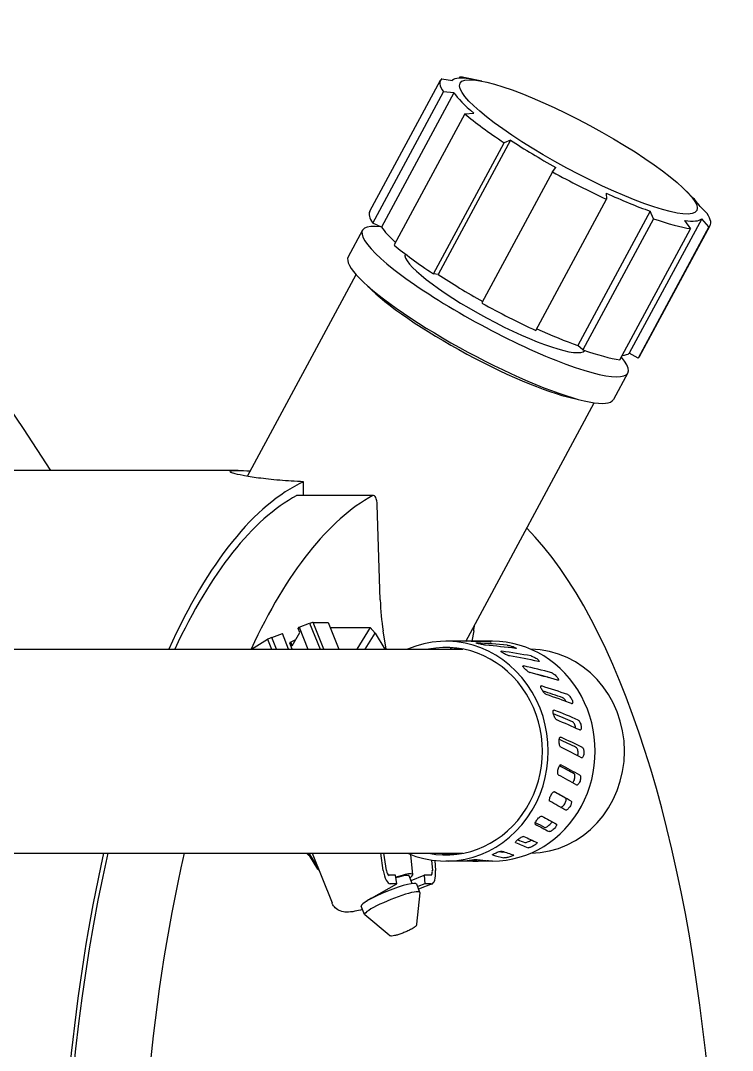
# Model space of a CAD drawing. Header units: millimetres. Extents: x -4172 to 126100, y -2 to 142133.
# Drawn here: x 66180.2 to 66249.9, y 43965.3 to 44066.1 of the extents above; entities that cross this region are included whole.
import ezdxf

# ---------------------------------------------------------------- set-up
doc = ezdxf.new("R2010")
doc.units = ezdxf.units.MM
doc.header["$LTSCALE"] = 100
doc.layers.add('Visible', color=7, linetype='Continuous', lineweight=25)

msp = doc.modelspace()

# ---------------------------------------------------------------- linework, layer by layer
at = {"layer": 'Visible'}
for p, q in [((66214.38, 44047.47), (66221.3, 44060.31)), ((66221.43, 44060.46), (66222.47, 44060.29)), ((66223.15, 44060.51), (66223.21, 44060.63)), ((66224.14, 44060.45), (66223.21, 44060.63)), ((66225.37, 44060.22), (66223.75, 44060.54)), ((66214.68, 44046.31), (66221.6, 44059.16)), ((66222.63, 44059.07), (66221.6, 44059.16)), ((66222.63, 44059.07), (66215.54, 44045.91)), ((66223.68, 44057.02), (66216.76, 44044.17)), ((66223.68, 44057.02), (66224.57, 44057.08)), ((66220.62, 44041.35), (66227.54, 44054.19)), ((66228.17, 44054.44), (66221.09, 44041.28)), ((66228.17, 44054.44), (66227.54, 44054.19)), ((66232.28, 44051.33), (66225.36, 44038.49)), ((66232.28, 44051.33), (66232.6, 44051.77)), ((66237.53, 44049.26), (66237.57, 44048.64)), ((66245.4, 44049.44), (66245.93, 44048.9)), ((66230.65, 44035.8), (66237.57, 44048.64)), ((66241.84, 44047.49), (66234.75, 44034.33)), ((66242.18, 44046.74), (66241.84, 44047.49)), ((66246.73, 44047.95), (66247.42, 44047.24)), ((66215.54, 44045.91), (66214.68, 44046.31)), ((66242.18, 44046.74), (66235.26, 44033.9)), ((66246.89, 44046.73), (66239.8, 44033.57)), ((66240.8, 44033.24), (66247.71, 44046.09)), ((66245.22, 44046.58), (66245.8, 44045.76)), ((66247.59, 44045.93), (66246.89, 44046.73)), ((66213.67, 44045.61), (66212.27, 44043.02)), ((66238.88, 44032.92), (66245.8, 44045.76)), ((66247.59, 44045.93), (66240.67, 44033.09)), ((66202.39, 44021.51), (66213.04, 44041.28)), ((66221.09, 44041.28), (66220.62, 44041.35)), ((66235.26, 44033.9), (66234.75, 44034.33)), ((66240.67, 44033.09), (66239.8, 44033.57)), ((66239.65, 44031.63), (66238.25, 44029.03)), ((66223.79, 44005.34), (66236.37, 44028.71)), ((66201.48, 44022.08), (66100.76, 44022.08)), ((66207.9, 44019.63), (66207.9, 44020.97)), ((66214.75, 44019.63), (66207.29, 44019.63)), ((66215.41, 44009.4), (66215.11, 44018.72)), ((66207.38, 44006.59), (66207.46, 44006.72)), ((66207.46, 44006.72), (66208.49, 44007.11)), ((66207.46, 44006.72), (66208.31, 44004.58)), ((66208.49, 44007.11), (66209.51, 44004.58)), ((66209.89, 44004.58), (66208.84, 44007.2)), ((66208.84, 44007.2), (66210.3, 44007.2)), ((66210.3, 44007.2), (66211.35, 44004.58)), ((66210.5, 44006.7), (66214.43, 44006.7)), ((66214.43, 44006.7), (66213.1, 44004.58)), ((66214.9, 44006.13), (66214.43, 44006.7)), ((66204.78, 44005.73), (66205.82, 44006.11)), ((66205.24, 44004.58), (66204.78, 44005.73)), ((66206.43, 44004.58), (66205.82, 44006.11)), ((66206.77, 44004.89), (66207.54, 44006.2)), ((66207.54, 44006.2), (66207.38, 44006.59)), ((66213.93, 44004.58), (66214.9, 44006.13)), ((66214.9, 44006.13), (66215.86, 44004.58)), ((66216, 44004.58), (66215.7, 44006.38)), ((66224.56, 44006.38), (66224.39, 44005.35)), ((66202.79, 44004.58), (66204.37, 44005.54)), ((66204.37, 44005.54), (66204.76, 44004.58)), ((66206.54, 44005.16), (66206.61, 44005.28)), ((66206.77, 44004.58), (66206.54, 44005.16)), ((66206.61, 44005.28), (66206.77, 44004.89)), ((66222.96, 44005.35), (66221.82, 44005.35)), ((66226.41, 44005.35), (66224.82, 44005.35)), ((66171.97, 44004.58), (66223.5, 44004.58)), ((66171.97, 43984.58), (66223.5, 43984.58)), ((66209.27, 43983.26), (66208.44, 43984.58)), ((66208.74, 43984.58), (66210.69, 43979.71)), ((66215.7, 43982.89), (66215.45, 43984.58)), ((66216.02, 43982.89), (66215.76, 43984.58)), ((66209.3, 43983.03), (66208.48, 43984.36)), ((66218.61, 43982.48), (66218.4, 43984.46)), ((66220.44, 43983.91), (66220.51, 43982.89)), ((66220.76, 43983.87), (66220.82, 43982.89)), ((66224.89, 43983.81), (66221.82, 43983.81)), ((66226.41, 43983.81), (66225.24, 43983.81)), ((66209.3, 43983.03), (66209.41, 43982.9)), ((66214.55, 43980.19), (66217.04, 43981.58)), ((66216.91, 43982.42), (66216.27, 43982.42)), ((66217.04, 43981.58), (66216.39, 43981.58)), ((66217.04, 43981.58), (66216.91, 43982.42)), ((66218.55, 43981.62), (66218.25, 43982.36)), ((66218.43, 43981.91), (66219.72, 43982.42)), ((66219.3, 43980.75), (66218.98, 43981.57)), ((66219.77, 43981.58), (66219.08, 43981.31)), ((66220.48, 43981.59), (66219.17, 43981.08)), ((66219.72, 43982.42), (66219.77, 43981.58)), ((66220.36, 43982.42), (66219.72, 43982.42)), ((66220.41, 43981.58), (66219.77, 43981.58)), ((66218.98, 43977.64), (66219.31, 43980.72)), ((66213.88, 43978.58), (66213.55, 43979.39)), ((66216.27, 43976.55), (66213.9, 43978.55))]:
    msp.add_line(p, q, dxfattribs=at)
for centre, major_axis, ratio, start_param, end_param in [((65886.32, 43717.58), (0, 481.5), 0.795801, 5.397035, 6.096696), ((66234.51, 44053.2), (-13.21, 7.11), 0.180463, 6.211216, 6.612641), ((66234.68, 44053.51), (-12.33, 6.64), 0.180463, 5.827243, 6.211216), ((66234.51, 44053.2), (13.21, -7.11), 0.180463, 2.613261, 2.685651), ((66234.68, 44053.51), (-12.33, 6.64), 0.180463, 0.329456, 0.713429), ((66234.51, 44053.2), (-13.21, 7.11), 0.180463, 0.713429, 1.114854), ((66234.68, 44053.51), (-12.33, 6.64), 0.180463, 1.114854, 1.498827), ((66234.51, 44053.2), (-13.21, 7.11), 0.180463, 1.498827, 1.900252), ((66234.68, 44053.51), (-12.33, 6.64), 0.180463, 1.900252, 2.284225), ((66234.68, 44053.51), (12.33, -6.64), 0.180463, 0.329456, 0.528332), ((66227.59, 44040.35), (-13.21, 7.11), 0.180463, 0, 0.329456), ((66234.51, 44053.2), (13.21, -7.11), 0.180463, 6.211216, 6.612641), ((66226.66, 44038.62), (12.99, -6.99), 0.180463, 2.696656, 6.703246), ((66234.51, 44053.2), (-13.21, 7.11), 0.180463, 2.284225, 2.685651), ((66234.68, 44053.51), (12.33, -6.64), 0.180463, 5.827243, 6.211216), ((66227.59, 44040.35), (-12.33, 6.64), 0.180463, 0.329456, 0.62642), ((66227.59, 44040.35), (-13.21, 7.11), 0.180463, 0.713429, 1.114854), ((66225.26, 44036.02), (-12.99, 6.99), 0.180463, 0, 3.141593), ((66226.66, 44038.62), (-8.8, 4.74), 0.180463, 0.02833, 3.113263), ((66227.59, 44040.35), (-12.33, 6.64), 0.180463, 1.114854, 1.493676), ((66225.03, 44035.59), (11.67, -6.28), 0.180463, 3.640817, 5.783961), ((66227.59, 44040.35), (-13.21, 7.11), 0.180463, 1.498827, 1.900252), ((66227.59, 44040.35), (-12.33, 6.64), 0.180463, 1.92478, 2.284225), ((66227.59, 44040.35), (-13.21, 7.11), 0.180463, 2.284225, 2.685651), ((66227.59, 44040.35), (12.33, -6.64), 0.180463, 6.006545, 6.211216), ((66227.59, 44040.35), (13.21, -7.11), 0.180463, 6.211216, 6.283185), ((66212.67, 43942.58), (0, 79.5), 0.360925, 0.166883, 0.676331), ((66212.67, 43942.58), (0, 78.5), 0.360925, 0.193462, 0.660299), ((66220.13, 43942.58), (0, 78.5), 0.360925, 0.193462, 0.660299), ((66207.29, 44018.63), (0, 1), 0.360925, 0, 0.193462), ((66214.75, 44018.63), (0, 1), 0.360925, 4.799655, 6.476647), ((66220.13, 43942.58), (0, 78.5), 0.360925, 3.940406, 5.936759), ((66218.64, 44010.18), (0, 9), 0.360925, 1.658063, 2.007129), ((66206.18, 44005.63), (4.13, 1.65), 0.142592, 0.8119, 0.91848), ((66221.62, 44010.18), (0, -9), 0.360925, 1.134464, 1.202107), ((66206.18, 44005.63), (4.13, 1.65), 0.142592, 1.859097, 1.965678), ((66221.82, 43994.58), (0, 10.77), 0.932595, 2.761256, 6.663522), ((66206.18, 44005.63), (3.18, 1.28), 0.142592, 4.792637, 4.961045), ((66221.82, 43994.58), (0, 10.16), 0.932595, 2.963888, 6.46089), ((66225.15, 43994.58), (29.77, -0.12), 0.341229, 1.659437, 1.666693), ((66223.08, 43994.58), (-31.56, 0.13), 0.341229, 4.615194, 4.70967), ((66225.15, 43994.58), (-31.56, 0.13), 0.341229, 4.708168, 4.756799), ((66225.15, 43994.58), (-31.3, 2.22), 0.336664, 4.650208, 4.744685), ((66223.08, 43994.58), (-31.3, 2.22), 0.336664, 4.557234, 4.651711), ((66226.41, 43994.58), (0, -10.77), 0.932595, 0, 3.141593), ((66223.08, 43994.58), (29.58, 1.86), 0.337644, 1.542563, 1.564635), ((66225.15, 43994.58), (-30.6, 4.22), 0.323779, 4.59196, 4.686437), ((66223.08, 43994.58), (-30.6, 4.22), 0.323779, 4.498986, 4.593463), ((66230.02, 43994.58), (0, -10), 0.931436, 0.01302, 3.128573), ((66225.15, 43994.58), (29.48, -6.06), 0.302069, 1.391593, 1.486069), ((66223.08, 43994.58), (29.48, -6.06), 0.302069, 1.298619, 1.393095), ((66225.15, 43994.58), (-27.81, 5.71), 0.302069, 4.53314, 4.56877), ((66225.15, 43994.58), (27.97, -7.66), 0.270635, 1.332118, 1.426594), ((66225.15, 43994.58), (-26.39, 7.23), 0.270635, 4.473665, 4.550257), ((66223.08, 43994.58), (27.97, -7.66), 0.270635, 1.239144, 1.33362), ((66225.15, 43994.58), (26.12, -8.97), 0.228047, 1.271857, 1.366334), ((66225.15, 43994.58), (-24.64, 8.46), 0.228047, 4.413405, 4.493996), ((66223.08, 43994.58), (26.12, -8.97), 0.228047, 1.178883, 1.27336), ((66225.15, 43994.58), (-22.64, 9.38), 0.172138, 4.35239, 4.43338), ((66225.15, 43994.58), (24, -9.95), 0.172138, 1.210843, 1.30532), ((66223.08, 43994.58), (24, -9.95), 0.172138, 1.117869, 1.212346), ((66225.15, 43994.58), (-20.43, 9.95), 0.099633, 4.290808, 4.369415), ((66225.15, 43994.58), (-21.65, 10.55), 0.099633, 4.290853, 4.38533), ((66223.08, 43994.58), (21.65, -10.55), 0.099633, 1.056286, 1.150763), ((66225.15, 43994.58), (-18.07, 10.16), 0.005539, 4.229086, 4.300408), ((66225.15, 43994.58), (-19.16, 10.77), 0.005539, 4.229131, 4.323608), ((66223.08, 43994.58), (19.16, -10.77), 0.005539, 0.994565, 1.089041), ((66223.08, 43994.58), (15.65, -9.99), 0.117963, 5.286688, 5.355197), ((66225.15, 43994.58), (-16.59, 10.59), 0.117963, 2.020512, 2.114988), ((66223.08, 43994.58), (16.59, -10.59), 0.117963, 5.255078, 5.349555), ((66223.08, 43994.58), (14.03, -10.01), 0.2836, 5.312877, 5.407354), ((66223.08, 43994.58), (13.24, -9.44), 0.2836, 5.355545, 5.412996), ((66225.15, 43994.58), (-14.03, 10.01), 0.2836, 2.078311, 2.172788), ((66212.67, 43942.58), (0, -79.5), 0.360925, 4.15579, 6.441962), ((66212.67, 43942.58), (0, -78.5), 0.360925, 4.147844, 6.283185), ((66220.13, 43942.58), (0, -78.5), 0.360925, 4.147844, 6.791157), ((66209.3, 43994.58), (0, -10.48), 0.360925, 5.98012, 6.062652), ((66199.98, 43994.58), (8.51, -10.46), 0.063604, 0.168863, 0.251395), ((66223.08, 43994.58), (-9.72, -7.38), 0.717866, 0.926246, 0.935231), ((66223.08, 43994.58), (10.95, -8.46), 0.513131, 5.438458, 5.458778), ((66225.15, 43994.58), (-11.61, 8.97), 0.513131, 2.124093, 2.218569), ((66225.15, 43994.58), (9.72, 7.38), 0.717866, 3.969269, 3.983465), ((66223.08, 43994.58), (10.12, -6.59), 0.841717, 5.286532, 5.381009), ((66225.15, 43994.58), (-10.12, 6.59), 0.841717, 2.051965, 2.146442), ((66223.08, 43994.58), (11.61, -8.97), 0.513131, 5.358659, 5.453136), ((66216.2, 43982.89), (-0.23, 1.31), 0.36647, 1.507041, 3.077837), ((66216.2, 43982.89), (-0.082, 0.473), 0.36647, 1.507041, 3.077837), ((66215.89, 43981.41), (2.71, 1.09), 0.142592, 5.76671, 7.400803), ((66215.89, 43981.41), (2.36, 0.95), 0.142592, 0, 1.049648), ((66220.33, 43982.89), (0.036, -0.474), 0.374237, 6.255029, 7.825826), ((66220.33, 43982.89), (0.1, -1.32), 0.374237, 6.255029, 7.825826), ((66216.26, 43980.48), (-2.71, -1.09), 0.142592, 3.141593, 6.283185), ((66216.59, 43979.66), (-2.71, -1.09), 0.142592, 3.066358, 6.35842), ((66216.23, 43980.57), (2.36, 0.95), 0.142592, 2.301197, 2.683841)]:
    msp.add_ellipse(centre, major_axis=major_axis, ratio=ratio, start_param=start_param, end_param=end_param, dxfattribs=at)
msp.add_ellipse((66234.82, 44053.78), major_axis=(-11.59, 6.24), ratio=0.180463, dxfattribs=at)
for points, knots in [([(66200.96, 44021.83), (66200.81, 44021.87), (66200.72, 44021.92), (66200.67, 44022.04), (66200.96, 44022.08), (66201.78, 44022.08), (66202.19, 44022.06), (66202.68, 44022.04)], [-2.3749483, -2.3749483, -2.3749483, -2.3749483, -2.169217, -2.169217, -1.7353762, -1.7353762, -1.483251, -1.483251, -1.483251, -1.483251]), ([(66207.9, 44020.97), (66207.08, 44021.01), (66206.29, 44021.06), (66204.79, 44021.18), (66204.09, 44021.26), (66202.89, 44021.42), (66202.38, 44021.51), (66201.56, 44021.66), (66201.23, 44021.74), (66200.99, 44021.82), (66200.97, 44021.82), (66200.96, 44021.83)], [-4.528572, -4.528572, -4.528572, -4.528572, -4.246152, -4.246152, -3.943288, -3.943288, -3.640424, -3.640424, -3.337652, -3.337652, -3.321992, -3.321992, -3.321992, -3.321992]), ([(66222.34, 44004.7), (66222.32, 44004.7), (66222.31, 44004.7), (66222.27, 44004.7), (66222.26, 44004.7), (66222.26, 44004.71), (66222.28, 44004.71), (66222.32, 44004.72), (66222.35, 44004.72), (66222.38, 44004.72)], [0.14435564, 0.14435564, 0.14435564, 0.14435564, 0.15320907, 0.15320907, 0.17236141, 0.17236141, 0.19151376, 0.19151376, 0.20543867, 0.20543867, 0.20543867, 0.20543867]), ([(66223.21, 44005.35), (66223.19, 44005.35), (66223.17, 44005.35), (66223.1, 44005.35), (66223.04, 44005.35), (66222.98, 44005.35), (66222.97, 44005.35), (66222.96, 44005.35)], [-0.29753896, -0.29753896, -0.29753896, -0.29753896, -0.28725487, -0.28725487, -0.2681189, -0.2681189, -0.26607728, -0.26607728, -0.26607728, -0.26607728]), ([(66225.73, 44004.96), (66225.71, 44004.97), (66225.69, 44004.97), (66225.62, 44004.98), (66225.56, 44004.99), (66225.45, 44005.01), (66225.38, 44005.03), (66225.25, 44005.06), (66225.18, 44005.07), (66225.06, 44005.1), (66225.01, 44005.11), (66224.91, 44005.14), (66224.87, 44005.15), (66224.82, 44005.17), (66224.81, 44005.17), (66224.8, 44005.18), (66224.82, 44005.19), (66224.85, 44005.19), (66224.86, 44005.18), (66224.88, 44005.18)], [-0.297539, -0.297539, -0.297539, -0.297539, -0.2872549, -0.2872549, -0.2681189, -0.2681189, -0.2489743, -0.2489743, -0.2298297, -0.2298297, -0.210663, -0.210663, -0.1914964, -0.1914964, -0.1723459, -0.1723459, -0.1531954, -0.1531954, -0.1443422, -0.1443422, -0.1443422, -0.1443422]), ([(66225.32, 44005.35), (66225.34, 44005.35), (66225.36, 44005.35), (66225.43, 44005.35), (66225.49, 44005.35), (66225.61, 44005.34), (66225.68, 44005.34), (66225.81, 44005.34), (66225.88, 44005.33), (66226, 44005.32), (66226.06, 44005.32), (66226.16, 44005.31), (66226.19, 44005.3), (66226.25, 44005.29), (66226.26, 44005.29), (66226.26, 44005.29), (66226.25, 44005.28), (66226.23, 44005.28), (66226.22, 44005.28), (66226.2, 44005.28), (66226.19, 44005.28)], [-0.1443435, -0.1443435, -0.1443435, -0.1443435, -0.1340594, -0.1340594, -0.1149235, -0.1149235, -0.0957789, -0.0957789, -0.0766343, -0.0766343, -0.0574564, -0.0574564, -0.0382786, -0.0382786, -0.0191393, -0.0191393, 0, 0, 0, 0.0088535, 0.0088535, 0.0088535, 0.0088535]), ([(66227.84, 44004.96), (66227.85, 44004.96), (66227.88, 44004.96), (66227.95, 44004.94), (66228, 44004.93), (66228.12, 44004.91), (66228.18, 44004.89), (66228.31, 44004.86), (66228.38, 44004.84), (66228.49, 44004.8), (66228.55, 44004.77), (66228.64, 44004.73), (66228.67, 44004.71), (66228.72, 44004.68), (66228.73, 44004.67), (66228.73, 44004.65), (66228.72, 44004.65), (66228.7, 44004.65), (66228.69, 44004.65), (66228.67, 44004.65), (66228.66, 44004.65)], [-0.1443435, -0.1443435, -0.1443435, -0.1443435, -0.1340594, -0.1340594, -0.1149235, -0.1149235, -0.0957789, -0.0957789, -0.0766343, -0.0766343, -0.0574564, -0.0574564, -0.0382786, -0.0382786, -0.0191393, -0.0191393, 0, 0, 0, 0.0088535, 0.0088535, 0.0088535, 0.0088535]), ([(66228.07, 44003.92), (66228.05, 44003.92), (66228.03, 44003.93), (66227.96, 44003.94), (66227.91, 44003.96), (66227.81, 44004.01), (66227.75, 44004.04), (66227.62, 44004.09), (66227.56, 44004.13), (66227.46, 44004.19), (66227.4, 44004.22), (66227.32, 44004.27), (66227.28, 44004.3), (66227.24, 44004.33), (66227.23, 44004.35), (66227.23, 44004.37), (66227.24, 44004.38), (66227.28, 44004.38), (66227.29, 44004.38), (66227.31, 44004.37)], [-0.297539, -0.297539, -0.297539, -0.297539, -0.2872549, -0.2872549, -0.2681189, -0.2681189, -0.2489743, -0.2489743, -0.2298297, -0.2298297, -0.2106519, -0.2106519, -0.191474, -0.191474, -0.1723347, -0.1723347, -0.1531954, -0.1531954, -0.1443419, -0.1443419, -0.1443419, -0.1443419]), ([(66230.18, 44003.91), (66230.2, 44003.91), (66230.22, 44003.9), (66230.28, 44003.88), (66230.34, 44003.86), (66230.44, 44003.81), (66230.5, 44003.79), (66230.62, 44003.72), (66230.68, 44003.68), (66230.78, 44003.61), (66230.83, 44003.58), (66230.91, 44003.51), (66230.94, 44003.48), (66230.97, 44003.42), (66230.98, 44003.4), (66230.98, 44003.37), (66230.96, 44003.36), (66230.94, 44003.36), (66230.93, 44003.36), (66230.91, 44003.37), (66230.9, 44003.37)], [-0.1443435, -0.1443435, -0.1443435, -0.1443435, -0.1340594, -0.1340594, -0.1149235, -0.1149235, -0.0957789, -0.0957789, -0.0766343, -0.0766343, -0.0574564, -0.0574564, -0.0382786, -0.0382786, -0.0191393, -0.0191393, 0, 0, 0, 0.0088535, 0.0088535, 0.0088535, 0.0088535]), ([(66230.09, 44002.27), (66230.08, 44002.28), (66230.06, 44002.28), (66230, 44002.31), (66229.95, 44002.34), (66229.86, 44002.4), (66229.8, 44002.44), (66229.7, 44002.53), (66229.65, 44002.57), (66229.56, 44002.66), (66229.52, 44002.7), (66229.45, 44002.78), (66229.42, 44002.82), (66229.39, 44002.88), (66229.38, 44002.9), (66229.39, 44002.94), (66229.4, 44002.94), (66229.44, 44002.94), (66229.45, 44002.94), (66229.46, 44002.94)], [-0.297539, -0.297539, -0.297539, -0.297539, -0.2872549, -0.2872549, -0.2681189, -0.2681189, -0.2489743, -0.2489743, -0.2298297, -0.2298297, -0.210663, -0.210663, -0.1914964, -0.1914964, -0.1723459, -0.1723459, -0.1531954, -0.1531954, -0.1443422, -0.1443422, -0.1443422, -0.1443422]), ([(66231.92, 44001.77), (66231.9, 44001.79), (66231.88, 44001.8), (66231.84, 44001.81), (66231.82, 44001.82), (66231.8, 44001.83)], [0.43160562, 0.43160562, 0.43160562, 0.43160562, 0.44049121, 0.44049121, 0.45077533, 0.45077533, 0.45077533, 0.45077533]), ([(66232.2, 44002.26), (66232.22, 44002.26), (66232.24, 44002.25), (66232.3, 44002.22), (66232.34, 44002.19), (66232.44, 44002.13), (66232.49, 44002.09), (66232.59, 44002), (66232.64, 44001.95), (66232.72, 44001.86), (66232.76, 44001.81), (66232.81, 44001.71), (66232.84, 44001.67), (66232.86, 44001.6), (66232.86, 44001.57), (66232.85, 44001.53), (66232.83, 44001.52), (66232.81, 44001.52), (66232.8, 44001.52), (66232.78, 44001.52), (66232.77, 44001.53)], [-0.1443435, -0.1443435, -0.1443435, -0.1443435, -0.1340595, -0.1340595, -0.1149235, -0.1149235, -0.0957789, -0.0957789, -0.0766343, -0.0766343, -0.0574676, -0.0574676, -0.038301, -0.038301, -0.0191505, -0.0191505, 0, 0, 0, 0.0088533, 0.0088533, 0.0088533, 0.0088533]), ([(66231.67, 44000.14), (66231.65, 44000.14), (66231.64, 44000.15), (66231.58, 44000.18), (66231.54, 44000.22), (66231.47, 44000.29), (66231.42, 44000.34), (66231.34, 44000.45), (66231.3, 44000.51), (66231.24, 44000.61), (66231.21, 44000.67), (66231.16, 44000.77), (66231.14, 44000.82), (66231.12, 44000.89), (66231.12, 44000.92), (66231.14, 44000.97), (66231.16, 44000.98), (66231.19, 44000.98), (66231.2, 44000.97), (66231.22, 44000.97)], [-0.297539, -0.297539, -0.297539, -0.297539, -0.2872549, -0.2872549, -0.2681189, -0.2681189, -0.2489743, -0.2489743, -0.2298297, -0.2298297, -0.2106519, -0.2106519, -0.191474, -0.191474, -0.1723347, -0.1723347, -0.1531954, -0.1531954, -0.1443419, -0.1443419, -0.1443419, -0.1443419]), ([(66233.63, 43999.43), (66233.61, 43999.47), (66233.59, 43999.51), (66233.53, 43999.6), (66233.49, 43999.65), (66233.41, 43999.73), (66233.37, 43999.76), (66233.32, 43999.79), (66233.3, 43999.8), (66233.29, 43999.81)], [0.3898376, 0.3898376, 0.3898376, 0.3898376, 0.40220948, 0.40220948, 0.4213552, 0.4213552, 0.44049121, 0.44049121, 0.45077533, 0.45077533, 0.45077533, 0.45077533]), ([(66233.77, 44000.12), (66233.79, 44000.12), (66233.81, 44000.11), (66233.86, 44000.07), (66233.9, 44000.04), (66233.97, 43999.96), (66234.01, 43999.91), (66234.09, 43999.8), (66234.13, 43999.74), (66234.18, 43999.63), (66234.21, 43999.57), (66234.24, 43999.46), (66234.25, 43999.41), (66234.26, 43999.33), (66234.25, 43999.29), (66234.23, 43999.25), (66234.21, 43999.23), (66234.19, 43999.23), (66234.18, 43999.23), (66234.16, 43999.24), (66234.15, 43999.24)], [-0.1443435, -0.1443435, -0.1443435, -0.1443435, -0.1340594, -0.1340594, -0.1149235, -0.1149235, -0.0957789, -0.0957789, -0.0766343, -0.0766343, -0.0574564, -0.0574564, -0.0382786, -0.0382786, -0.0191393, -0.0191393, 0, 0, 0, 0.0088535, 0.0088535, 0.0088535, 0.0088535]), ([(66232.69, 43997.64), (66232.68, 43997.65), (66232.67, 43997.66), (66232.62, 43997.7), (66232.59, 43997.74), (66232.53, 43997.82), (66232.5, 43997.88), (66232.45, 43998), (66232.42, 43998.06), (66232.38, 43998.18), (66232.36, 43998.25), (66232.34, 43998.36), (66232.34, 43998.42), (66232.34, 43998.5), (66232.35, 43998.54), (66232.37, 43998.59), (66232.39, 43998.6), (66232.43, 43998.6), (66232.44, 43998.6), (66232.45, 43998.59)], [-0.297539, -0.297539, -0.297539, -0.297539, -0.2872549, -0.2872549, -0.2681189, -0.2681189, -0.2489743, -0.2489743, -0.2298297, -0.2298297, -0.2106519, -0.2106519, -0.191474, -0.191474, -0.1723347, -0.1723347, -0.1531954, -0.1531954, -0.1443419, -0.1443419, -0.1443419, -0.1443419]), ([(66234.79, 43997.63), (66234.81, 43997.62), (66234.82, 43997.61), (66234.87, 43997.58), (66234.9, 43997.54), (66234.96, 43997.45), (66234.98, 43997.4), (66235.03, 43997.27), (66235.05, 43997.21), (66235.08, 43997.08), (66235.09, 43997.02), (66235.1, 43996.9), (66235.1, 43996.84), (66235.08, 43996.75), (66235.07, 43996.71), (66235.03, 43996.66), (66235.01, 43996.65), (66234.99, 43996.65), (66234.98, 43996.65), (66234.96, 43996.65), (66234.95, 43996.66)], [-0.1443435, -0.1443435, -0.1443435, -0.1443435, -0.1340595, -0.1340595, -0.1149235, -0.1149235, -0.0957789, -0.0957789, -0.0766343, -0.0766343, -0.0574676, -0.0574676, -0.038301, -0.038301, -0.0191505, -0.0191505, 0, 0, 0, 0.0088533, 0.0088533, 0.0088533, 0.0088533]), ([(66234.54, 43996.84), (66234.54, 43996.89), (66234.53, 43996.93), (66234.51, 43997.04), (66234.49, 43997.1), (66234.44, 43997.22), (66234.41, 43997.28), (66234.35, 43997.36), (66234.32, 43997.4), (66234.28, 43997.44), (66234.26, 43997.45), (66234.25, 43997.46)], [0.36974702, 0.36974702, 0.36974702, 0.36974702, 0.38306377, 0.38306377, 0.40220949, 0.40220949, 0.42135521, 0.42135521, 0.44049121, 0.44049121, 0.45077533, 0.45077533, 0.45077533, 0.45077533]), ([(66233.1, 43994.96), (66233.09, 43994.96), (66233.08, 43994.97), (66233.04, 43995.01), (66233.02, 43995.05), (66232.98, 43995.14), (66232.97, 43995.2), (66232.94, 43995.33), (66232.93, 43995.39), (66232.92, 43995.52), (66232.92, 43995.59), (66232.93, 43995.71), (66232.94, 43995.77), (66232.96, 43995.86), (66232.97, 43995.9), (66233.01, 43995.95), (66233.04, 43995.96), (66233.07, 43995.96), (66233.08, 43995.96), (66233.09, 43995.96)], [-0.297539, -0.297539, -0.297539, -0.297539, -0.2872549, -0.2872549, -0.2681189, -0.2681189, -0.2489743, -0.2489743, -0.2298297, -0.2298297, -0.210663, -0.210663, -0.1914964, -0.1914964, -0.1723459, -0.1723459, -0.1531954, -0.1531954, -0.1443422, -0.1443422, -0.1443422, -0.1443422]), ([(66234.75, 43994.13), (66234.76, 43994.16), (66234.76, 43994.19), (66234.78, 43994.29), (66234.79, 43994.36), (66234.79, 43994.48), (66234.78, 43994.55), (66234.76, 43994.68), (66234.75, 43994.73), (66234.72, 43994.82), (66234.69, 43994.86), (66234.66, 43994.9), (66234.64, 43994.91), (66234.63, 43994.92)], [0.35398644, 0.35398644, 0.35398644, 0.35398644, 0.3638933, 0.3638933, 0.38306377, 0.38306377, 0.40220949, 0.40220949, 0.42135521, 0.42135521, 0.44049121, 0.44049121, 0.45077533, 0.45077533, 0.45077533, 0.45077533]), ([(66235.2, 43994.94), (66235.21, 43994.93), (66235.23, 43994.92), (66235.26, 43994.88), (66235.28, 43994.85), (66235.32, 43994.76), (66235.33, 43994.7), (66235.35, 43994.57), (66235.36, 43994.51), (66235.35, 43994.38), (66235.35, 43994.31), (66235.33, 43994.18), (66235.31, 43994.13), (66235.27, 43994.04), (66235.25, 43994), (66235.2, 43993.95), (66235.18, 43993.93), (66235.15, 43993.93), (66235.14, 43993.93), (66235.13, 43993.94), (66235.12, 43993.94)], [-0.1443435, -0.1443435, -0.1443435, -0.1443435, -0.1340595, -0.1340595, -0.1149235, -0.1149235, -0.0957789, -0.0957789, -0.0766343, -0.0766343, -0.0574676, -0.0574676, -0.038301, -0.038301, -0.0191505, -0.0191505, 0, 0, 0, 0.0088533, 0.0088533, 0.0088533, 0.0088533]), ([(66232.87, 43992.25), (66232.86, 43992.25), (66232.85, 43992.26), (66232.82, 43992.3), (66232.81, 43992.34), (66232.79, 43992.43), (66232.79, 43992.48), (66232.79, 43992.61), (66232.8, 43992.67), (66232.82, 43992.8), (66232.84, 43992.87), (66232.87, 43992.99), (66232.9, 43993.05), (66232.94, 43993.14), (66232.96, 43993.18), (66233.02, 43993.23), (66233.04, 43993.24), (66233.08, 43993.24), (66233.09, 43993.24), (66233.1, 43993.23)], [-0.297539, -0.297539, -0.297539, -0.297539, -0.2872549, -0.2872549, -0.2681189, -0.2681189, -0.2489743, -0.2489743, -0.2298297, -0.2298297, -0.210663, -0.210663, -0.1914964, -0.1914964, -0.1723459, -0.1723459, -0.1531954, -0.1531954, -0.1443422, -0.1443422, -0.1443422, -0.1443422]), ([(66234.26, 43991.48), (66234.27, 43991.5), (66234.29, 43991.51), (66234.33, 43991.58), (66234.36, 43991.63), (66234.41, 43991.75), (66234.43, 43991.82), (66234.46, 43991.94), (66234.47, 43992), (66234.48, 43992.13), (66234.48, 43992.18), (66234.47, 43992.27), (66234.46, 43992.31), (66234.43, 43992.35), (66234.42, 43992.36), (66234.41, 43992.36)], [0.3369115, 0.3369115, 0.3369115, 0.3369115, 0.3447228, 0.3447228, 0.3638933, 0.3638933, 0.3830638, 0.3830638, 0.4022095, 0.4022095, 0.4213552, 0.4213552, 0.4404912, 0.4404912, 0.4507753, 0.4507753, 0.4507753, 0.4507753]), ([(66234.96, 43992.23), (66234.98, 43992.22), (66234.99, 43992.21), (66235.01, 43992.17), (66235.02, 43992.14), (66235.04, 43992.05), (66235.04, 43991.99), (66235.03, 43991.87), (66235.02, 43991.81), (66234.99, 43991.68), (66234.96, 43991.62), (66234.91, 43991.5), (66234.88, 43991.44), (66234.83, 43991.36), (66234.79, 43991.32), (66234.73, 43991.27), (66234.71, 43991.26), (66234.68, 43991.26), (66234.67, 43991.26), (66234.66, 43991.26), (66234.65, 43991.26)], [-0.1443435, -0.1443435, -0.1443435, -0.1443435, -0.1340595, -0.1340595, -0.1149235, -0.1149235, -0.0957789, -0.0957789, -0.0766343, -0.0766343, -0.0574676, -0.0574676, -0.038301, -0.038301, -0.0191505, -0.0191505, 0, 0, 0, 0.0088533, 0.0088533, 0.0088533, 0.0088533]), ([(66232.01, 43989.68), (66232, 43989.69), (66231.99, 43989.7), (66231.98, 43989.73), (66231.97, 43989.77), (66231.98, 43989.85), (66231.99, 43989.9), (66232.02, 43990.01), (66232.04, 43990.08), (66232.09, 43990.19), (66232.12, 43990.25), (66232.18, 43990.37), (66232.22, 43990.42), (66232.28, 43990.51), (66232.32, 43990.54), (66232.38, 43990.59), (66232.41, 43990.6), (66232.44, 43990.6), (66232.45, 43990.6), (66232.46, 43990.59)], [-0.297539, -0.297539, -0.297539, -0.297539, -0.2872549, -0.2872549, -0.2681189, -0.2681189, -0.2489743, -0.2489743, -0.2298297, -0.2298297, -0.210663, -0.210663, -0.1914964, -0.1914964, -0.1723459, -0.1723459, -0.1531954, -0.1531954, -0.1443422, -0.1443422, -0.1443422, -0.1443422]), ([(66233.09, 43989.07), (66233.12, 43989.07), (66233.15, 43989.08), (66233.22, 43989.13), (66233.26, 43989.16), (66233.34, 43989.24), (66233.38, 43989.29), (66233.46, 43989.39), (66233.49, 43989.45), (66233.55, 43989.56), (66233.58, 43989.62), (66233.62, 43989.73), (66233.63, 43989.78), (66233.63, 43989.86), (66233.63, 43989.9), (66233.61, 43989.93), (66233.6, 43989.94), (66233.59, 43989.95)], [0.3064489, 0.3064489, 0.3064489, 0.3064489, 0.3255705, 0.3255705, 0.3447228, 0.3447228, 0.3638933, 0.3638933, 0.3830638, 0.3830638, 0.4022095, 0.4022095, 0.4213552, 0.4213552, 0.4404912, 0.4404912, 0.4507753, 0.4507753, 0.4507753, 0.4507753]), ([(66234.1, 43989.67), (66234.11, 43989.66), (66234.12, 43989.65), (66234.14, 43989.62), (66234.14, 43989.58), (66234.13, 43989.5), (66234.12, 43989.45), (66234.09, 43989.34), (66234.06, 43989.28), (66234, 43989.17), (66233.96, 43989.11), (66233.88, 43989.01), (66233.84, 43988.96), (66233.77, 43988.88), (66233.73, 43988.85), (66233.65, 43988.8), (66233.62, 43988.79), (66233.6, 43988.79), (66233.59, 43988.79), (66233.58, 43988.8), (66233.57, 43988.8)], [-0.1443435, -0.1443435, -0.1443435, -0.1443435, -0.1340595, -0.1340595, -0.1149235, -0.1149235, -0.0957789, -0.0957789, -0.0766343, -0.0766343, -0.0574676, -0.0574676, -0.038301, -0.038301, -0.0191505, -0.0191505, 0, 0, 0, 0.0088533, 0.0088533, 0.0088533, 0.0088533]), ([(66230.58, 43987.43), (66230.57, 43987.44), (66230.57, 43987.45), (66230.56, 43987.48), (66230.56, 43987.51), (66230.58, 43987.57), (66230.6, 43987.62), (66230.66, 43987.71), (66230.69, 43987.77), (66230.77, 43987.87), (66230.81, 43987.92), (66230.9, 43988.02), (66230.95, 43988.06), (66231.03, 43988.14), (66231.08, 43988.17), (66231.15, 43988.21), (66231.18, 43988.22), (66231.22, 43988.22), (66231.23, 43988.22), (66231.23, 43988.21)], [-0.297539, -0.297539, -0.297539, -0.297539, -0.2872549, -0.2872549, -0.2681189, -0.2681189, -0.2489743, -0.2489743, -0.2298297, -0.2298297, -0.2106519, -0.2106519, -0.191474, -0.191474, -0.1723347, -0.1723347, -0.1531954, -0.1531954, -0.1443419, -0.1443419, -0.1443419, -0.1443419]), ([(66231.52, 43987.11), (66231.53, 43987.11), (66231.54, 43987.11), (66231.55, 43987.11), (66231.57, 43987.11), (66231.61, 43987.12), (66231.69, 43987.15), (66231.73, 43987.18), (66231.83, 43987.24), (66231.88, 43987.28), (66231.98, 43987.37), (66232.03, 43987.42), (66232.12, 43987.51), (66232.16, 43987.56), (66232.2, 43987.62), (66232.21, 43987.64), (66232.22, 43987.66)], [0.2975647, 0.2975647, 0.2975647, 0.2975647, 0.3064181, 0.3064181, 0.3064181, 0.3255705, 0.3255705, 0.3447228, 0.3447228, 0.3638933, 0.3638933, 0.3830638, 0.3830638, 0.4022095, 0.4022095, 0.4113091, 0.4113091, 0.4113091, 0.4113091]), ([(66232.67, 43987.42), (66232.68, 43987.42), (66232.68, 43987.41), (66232.69, 43987.38), (66232.69, 43987.35), (66232.66, 43987.28), (66232.64, 43987.24), (66232.58, 43987.15), (66232.54, 43987.1), (66232.46, 43987.01), (66232.41, 43986.96), (66232.31, 43986.87), (66232.25, 43986.83), (66232.16, 43986.77), (66232.11, 43986.74), (66232.03, 43986.71), (66232, 43986.7), (66231.98, 43986.7), (66231.97, 43986.7), (66231.96, 43986.7), (66231.95, 43986.71)], [-0.1443435, -0.1443435, -0.1443435, -0.1443435, -0.1340594, -0.1340594, -0.1149235, -0.1149235, -0.0957789, -0.0957789, -0.0766343, -0.0766343, -0.0574564, -0.0574564, -0.0382786, -0.0382786, -0.0191393, -0.0191393, 0, 0, 0, 0.0088535, 0.0088535, 0.0088535, 0.0088535]), ([(66228.67, 43985.64), (66228.66, 43985.64), (66228.66, 43985.65), (66228.65, 43985.67), (66228.66, 43985.69), (66228.7, 43985.75), (66228.73, 43985.78), (66228.81, 43985.85), (66228.85, 43985.89), (66228.95, 43985.97), (66229, 43986.01), (66229.11, 43986.09), (66229.17, 43986.12), (66229.27, 43986.18), (66229.32, 43986.2), (66229.4, 43986.23), (66229.44, 43986.24), (66229.47, 43986.24), (66229.48, 43986.24), (66229.48, 43986.24)], [-0.297539, -0.297539, -0.297539, -0.297539, -0.2872549, -0.2872549, -0.2681189, -0.2681189, -0.2489743, -0.2489743, -0.2298297, -0.2298297, -0.2106519, -0.2106519, -0.191474, -0.191474, -0.1723347, -0.1723347, -0.1531954, -0.1531954, -0.1443419, -0.1443419, -0.1443419, -0.1443419]), ([(66229.57, 43985.62), (66229.58, 43985.62), (66229.59, 43985.62), (66229.6, 43985.62), (66229.62, 43985.62), (66229.65, 43985.62), (66229.74, 43985.65), (66229.79, 43985.67), (66229.9, 43985.71), (66229.96, 43985.74), (66230.08, 43985.8), (66230.14, 43985.84), (66230.2, 43985.87), (66230.21, 43985.88), (66230.21, 43985.88)], [0.29756445, 0.29756445, 0.29756445, 0.29756445, 0.30641814, 0.30641814, 0.30641814, 0.32555791, 0.32555791, 0.34469767, 0.34469767, 0.36388072, 0.36388072, 0.38306377, 0.38306377, 0.38554409, 0.38554409, 0.38554409, 0.38554409]), ([(66230.75, 43985.63), (66230.76, 43985.63), (66230.77, 43985.62), (66230.77, 43985.6), (66230.76, 43985.58), (66230.72, 43985.53), (66230.69, 43985.5), (66230.61, 43985.43), (66230.56, 43985.4), (66230.46, 43985.33), (66230.4, 43985.3), (66230.28, 43985.23), (66230.22, 43985.2), (66230.11, 43985.16), (66230.06, 43985.14), (66229.97, 43985.12), (66229.94, 43985.11), (66229.91, 43985.11), (66229.9, 43985.11), (66229.9, 43985.11), (66229.89, 43985.11)], [-0.1443435, -0.1443435, -0.1443435, -0.1443435, -0.1340595, -0.1340595, -0.1149235, -0.1149235, -0.0957789, -0.0957789, -0.0766343, -0.0766343, -0.0574676, -0.0574676, -0.038301, -0.038301, -0.0191505, -0.0191505, 0, 0, 0, 0.0088533, 0.0088533, 0.0088533, 0.0088533]), ([(66222.47, 43984.44), (66222.46, 43984.44), (66222.45, 43984.44), (66222.42, 43984.44), (66222.38, 43984.44), (66222.29, 43984.45), (66222.23, 43984.45), (66222.12, 43984.46), (66222.05, 43984.46), (66221.91, 43984.48), (66221.85, 43984.48), (66221.73, 43984.5), (66221.67, 43984.51), (66221.57, 43984.53), (66221.53, 43984.53), (66221.48, 43984.55), (66221.47, 43984.55), (66221.47, 43984.56), (66221.47, 43984.56), (66221.48, 43984.56)], [0.1443556, 0.1443556, 0.1443556, 0.1443556, 0.1532091, 0.1532091, 0.1723614, 0.1723614, 0.1915138, 0.1915138, 0.2106842, 0.2106842, 0.2298547, 0.2298547, 0.2490004, 0.2490004, 0.2681461, 0.2681461, 0.2872821, 0.2872821, 0.2975663, 0.2975663, 0.2975663, 0.2975663]), ([(66226.4, 43984.42), (66226.39, 43984.42), (66226.39, 43984.43), (66226.39, 43984.44), (66226.4, 43984.45), (66226.45, 43984.48), (66226.49, 43984.5), (66226.58, 43984.55), (66226.63, 43984.57), (66226.74, 43984.62), (66226.8, 43984.65), (66226.93, 43984.7), (66226.99, 43984.72), (66227.1, 43984.76), (66227.16, 43984.77), (66227.25, 43984.79), (66227.28, 43984.8), (66227.32, 43984.8), (66227.32, 43984.8), (66227.33, 43984.8)], [-0.297539, -0.297539, -0.297539, -0.297539, -0.2872549, -0.2872549, -0.2681189, -0.2681189, -0.2489743, -0.2489743, -0.2298297, -0.2298297, -0.2106519, -0.2106519, -0.191474, -0.191474, -0.1723347, -0.1723347, -0.1531954, -0.1531954, -0.1443419, -0.1443419, -0.1443419, -0.1443419]), ([(66227.33, 43984.71), (66227.34, 43984.7), (66227.35, 43984.7), (66227.36, 43984.7), (66227.38, 43984.7), (66227.42, 43984.71), (66227.48, 43984.72), (66227.51, 43984.72), (66227.53, 43984.72)], [0.29756445, 0.29756445, 0.29756445, 0.29756445, 0.30641814, 0.30641814, 0.30641814, 0.32555791, 0.32555791, 0.33423998, 0.33423998, 0.33423998, 0.33423998]), ([(66223.92, 43983.85), (66223.91, 43983.85), (66223.91, 43983.85), (66223.91, 43983.85), (66223.93, 43983.86), (66223.98, 43983.87), (66224.02, 43983.87), (66224.11, 43983.89), (66224.17, 43983.89), (66224.29, 43983.91), (66224.36, 43983.92), (66224.49, 43983.94), (66224.56, 43983.95), (66224.67, 43983.96), (66224.73, 43983.97), (66224.82, 43983.98), (66224.86, 43983.98), (66224.89, 43983.98), (66224.9, 43983.98), (66224.91, 43983.98)], [-0.297539, -0.297539, -0.297539, -0.297539, -0.2872549, -0.2872549, -0.2681189, -0.2681189, -0.2489743, -0.2489743, -0.2298297, -0.2298297, -0.2106519, -0.2106519, -0.191474, -0.191474, -0.1723347, -0.1723347, -0.1531954, -0.1531954, -0.1443419, -0.1443419, -0.1443419, -0.1443419]), ([(66226, 43983.85), (66226, 43983.85), (66226.01, 43983.85), (66226, 43983.84), (66225.99, 43983.84), (66225.94, 43983.83), (66225.9, 43983.83), (66225.8, 43983.82), (66225.74, 43983.82), (66225.62, 43983.81), (66225.55, 43983.81), (66225.42, 43983.81), (66225.35, 43983.81), (66225.23, 43983.81), (66225.18, 43983.81), (66225.08, 43983.81), (66225.05, 43983.81), (66225.02, 43983.81), (66225.01, 43983.81), (66225.01, 43983.81), (66225, 43983.81)], [-0.1443435, -0.1443435, -0.1443435, -0.1443435, -0.1340594, -0.1340594, -0.1149235, -0.1149235, -0.0957789, -0.0957789, -0.0766343, -0.0766343, -0.0574564, -0.0574564, -0.0382786, -0.0382786, -0.0191393, -0.0191393, 0, 0, 0, 0.0088535, 0.0088535, 0.0088535, 0.0088535]), ([(66228.48, 43984.41), (66228.49, 43984.41), (66228.49, 43984.41), (66228.49, 43984.4), (66228.48, 43984.38), (66228.43, 43984.35), (66228.39, 43984.34), (66228.3, 43984.3), (66228.25, 43984.28), (66228.13, 43984.24), (66228.07, 43984.22), (66227.93, 43984.19), (66227.87, 43984.17), (66227.75, 43984.15), (66227.7, 43984.14), (66227.61, 43984.13), (66227.57, 43984.13), (66227.55, 43984.13), (66227.54, 43984.13), (66227.53, 43984.13), (66227.52, 43984.13)], [-0.1443435, -0.1443435, -0.1443435, -0.1443435, -0.1340595, -0.1340595, -0.1149235, -0.1149235, -0.0957789, -0.0957789, -0.0766343, -0.0766343, -0.0574676, -0.0574676, -0.038301, -0.038301, -0.0191505, -0.0191505, 0, 0, 0, 0.0088533, 0.0088533, 0.0088533, 0.0088533]), ([(66213.68, 43979.07), (66213.41, 43978.99), (66213.16, 43978.94), (66212.63, 43978.84), (66212.37, 43978.8), (66211.9, 43978.82), (66211.73, 43978.84), (66211.35, 43978.98), (66211.17, 43979.07), (66210.89, 43979.35), (66210.78, 43979.5), (66210.7, 43979.68), (66210.7, 43979.69), (66210.69, 43979.71)], [1.0615672, 1.0615672, 1.0615672, 1.0615672, 1.3029564, 1.3029564, 1.607672, 1.607672, 1.7600298, 1.7600298, 1.8504053, 1.8504053, 1.9079072, 1.9079072, 1.9123876, 1.9123876, 1.9123876, 1.9123876]), ([(66218.98, 43977.64), (66218.98, 43977.6), (66218.97, 43977.57), (66218.95, 43977.52), (66218.93, 43977.49), (66218.88, 43977.42), (66218.84, 43977.39), (66218.75, 43977.32), (66218.69, 43977.28), (66218.53, 43977.18), (66218.41, 43977.12), (66218.17, 43977), (66218.04, 43976.94), (66217.78, 43976.83), (66217.65, 43976.78), (66217.39, 43976.68), (66217.26, 43976.64), (66217.02, 43976.56), (66216.91, 43976.53), (66216.7, 43976.49), (66216.61, 43976.47), (66216.49, 43976.47), (66216.45, 43976.47), (66216.39, 43976.48), (66216.37, 43976.49), (66216.32, 43976.51), (66216.29, 43976.52), (66216.27, 43976.55)], [5.129215, 5.129215, 5.129215, 5.129215, 5.194619, 5.194619, 5.289742, 5.289742, 5.506445, 5.506445, 5.768413, 5.768413, 6.138762, 6.138762, 6.474649, 6.474649, 6.804287, 6.804287, 7.134152, 7.134152, 7.470907, 7.470907, 7.839169, 7.839169, 7.979753, 7.979753, 8.050046, 8.050046, 8.120338, 8.120338, 8.120338, 8.120338])]:
    msp.add_open_spline(points, degree=3, knots=knots, dxfattribs=at)

doc.saveas('drawing.dxf')
